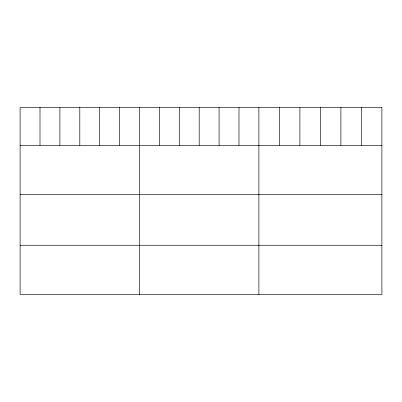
<?xml version="1.0" encoding="UTF-8"?>
<svg xmlns="http://www.w3.org/2000/svg" width="402" height="402" viewBox="0 0 402 402"><rect width="100%" height="100%" fill="white"/><g stroke="black" fill="none" stroke-linecap="round" stroke-linejoin="round"><path stroke-width="0.6" d="M20.1 145.343L381.9 145.343M20.1 194.558L381.9 194.558M20.1 245.26L381.9 245.26M361.398 107.525L361.398 145.343M340.896 107.525L340.896 145.343M320.394 107.525L320.394 145.343M299.892 107.525L299.892 145.343M279.39 107.525L279.39 145.343M258.888 107.525L258.888 294.475M238.989 107.525L238.989 145.343M219.09 107.525L219.09 145.343M199.191 107.525L199.191 145.343M179.292 107.525L179.292 145.343M159.393 107.525L159.393 145.343M139.494 107.525L139.494 294.475M119.595 107.525L119.595 145.343M99.696 107.525L99.696 145.343M79.797 107.525L79.797 145.343M59.898 107.525L59.898 145.343M39.999 107.525L39.999 145.343M381.9 107.525L20.1 107.525L20.1 294.475L381.9 294.475L381.9 107.525"/></g></svg>
